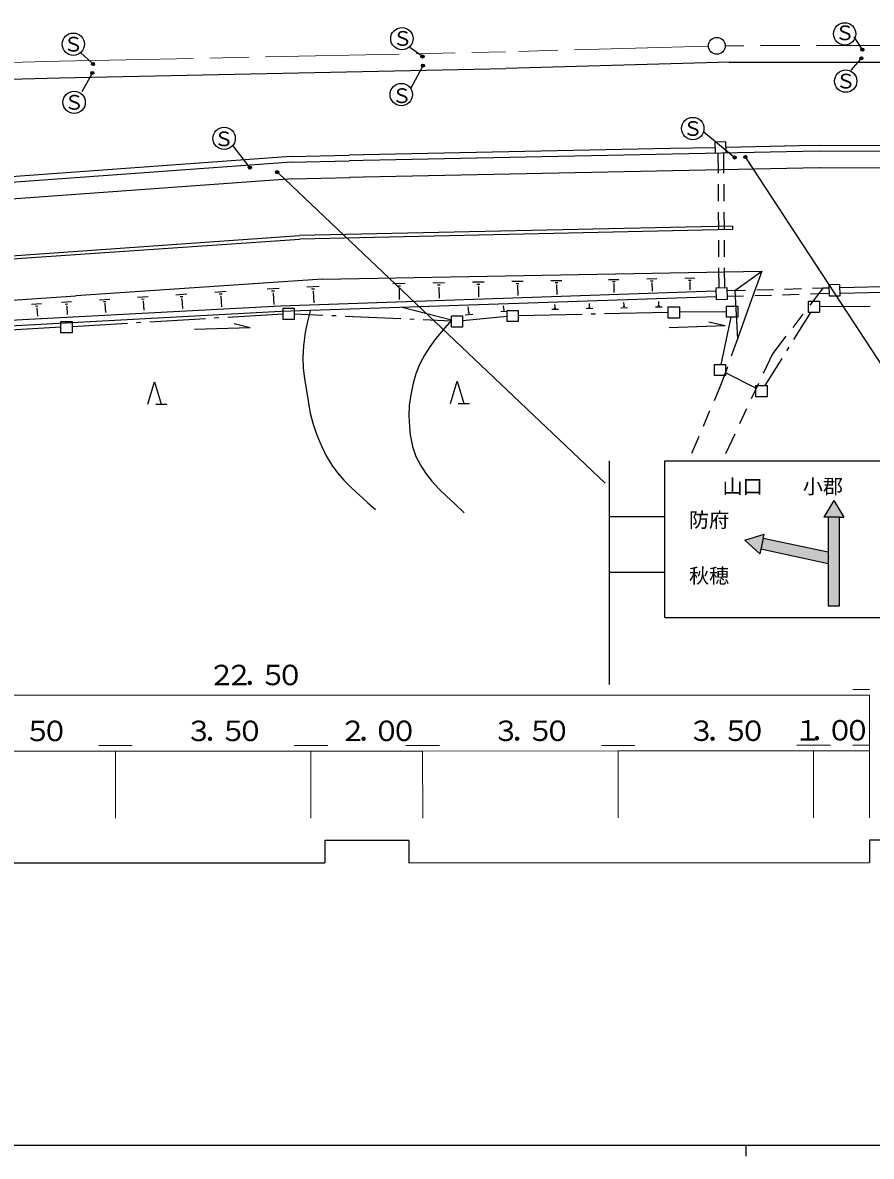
# Model space of a CAD drawing. Units: millimetres, scale not verified. Extents: x 40000 to 680000, y 20000 to 380000.
# Drawn here: x 203154 to 279248, y 204000 to 305624 of the extents above; entities that cross this region are included whole.
import ezdxf
from ezdxf.enums import TextEntityAlignment as Align

# ---------------------------------------------------------------- set-up
doc = ezdxf.new("R2010")
doc.units = ezdxf.units.MM
doc.header["$LTSCALE"] = 1000
doc.linetypes.add('CHAIN', pattern=[18.5, 12, -1.5, 3.5, -1.5])
for name, color, linetype, lineweight in [('M-BGD', 7, 'Continuous', 25), ('M-BMK', 2, 'CHAIN', 13), ('M-BMK-ROW', 30, 'Continuous', 25), ('M-BMK-SRVR', 3, 'Continuous', 25), ('M-STR-HTXT', 7, 'Continuous', 13), ('M-STR-STRC', 7, 'Continuous', 25), ('M-STR-STRD', 7, 'Continuous', 25), ('M-TTL-BAND', 7, 'Continuous', 25)]:
    doc.layers.add(name, color=color, linetype=linetype, lineweight=lineweight)
doc.styles.add('ＭＳ ゴシック', font='')
doc.styles.get('ＭＳ ゴシック').set_extended_font_data('MS Gothic')

msp = doc.modelspace()

# ---------------------------------------------------------------- hatches: boundary and pattern name
at = {"layer": 'M-STR-STRC'}
for points in [[(275890, 262799), (276792, 261297), (276397, 261296), (276393, 253334), (275392, 253334), (275437, 261296), (274989, 261296)], [(267919, 259231), (269625, 259756), (269541, 259392), (275343, 258161), (275391, 257065), (269342, 258468), (269204, 258062)]]:
    msp.add_hatch(color=256, dxfattribs=at).paths.add_polyline_path(points)

# ---------------------------------------------------------------- linework, layer by layer
at = {"layer": 'M-BGD'}
for p, q in [((266216, 294935), (265215, 294915)), ((265215, 294915), (265235, 293913)), ((266237, 293934), (266216, 294935)), ((227237, 293623), (232425, 293754)), ((233697, 293775), (232425, 293754)), ((255450, 294221), (233687, 293775)), ((274569, 294106), (233697, 293274)), ((261249, 294333), (255450, 294221)), ((265225, 294414), (261249, 294333)), ((265496, 293934), (265506, 292134)), ((265996, 293934), (266007, 292134)), ((272767, 294576), (266227, 294434)), ((274559, 294607), (272767, 294576)), ((299287, 294023), (274569, 294106)), ((299287, 294524), (274579, 294607)), ((227207, 293623), (193636, 291190)), ((227247, 293132), (193666, 290689)), ((227247, 293132), (232435, 293254)), ((233697, 293274), (232435, 293254)), ((227288, 291630), (232476, 291751)), ((233707, 291772), (232445, 291751)), ((274600, 292604), (233727, 291772)), ((301701, 292511), (274570, 292604)), ((227358, 291630), (193777, 289187)), ((265513, 291134), (265522, 289634)), ((266013, 291134), (266022, 289634)), ((265528, 288634), (265537, 287134)), ((266028, 288634), (266038, 287134)), ((266799, 287374), (227990, 286532)), ((266809, 287073), (228000, 286232)), ((266799, 287374), (266809, 287073)), ((196202, 284320), (227990, 286532)), ((196222, 284030), (228010, 286232)), ((265543, 286134), (265552, 284634)), ((266044, 286134), (266053, 284634)), ((265558, 283634), (265569, 281835)), ((266059, 283634), (266070, 281835)), ((230034, 282627), (207911, 281138)), ((230034, 282627), (269434, 283358)), ((250526, 282502), (251497, 282522)), ((255674, 282603), (256615, 282614)), ((259109, 282665), (260020, 282685)), ((262524, 282726), (263415, 282746)), ((262865, 282555), (263085, 282555)), ((267021, 281605), (269434, 283358)), ((269434, 283358), (268514, 280804)), ((220380, 281472), (221401, 281543)), ((225067, 281774), (226138, 281824)), ((225478, 281584), (225748, 281594)), ((265319, 281544), (226279, 280222)), ((228642, 281955), (229734, 282006)), ((229063, 281755), (229333, 281775)), ((229173, 281545), (229243, 281545)), ((229213, 281545), (229264, 280503)), ((236354, 282248), (237436, 282268)), ((236765, 282038), (237035, 282038)), ((236875, 281817), (236945, 281817)), ((236905, 281817), (236925, 280796)), ((239940, 282309), (240991, 282329)), ((240340, 282109), (240601, 282109)), ((240440, 281898), (240511, 281898)), ((240480, 281898), (240491, 280917)), ((243495, 282380), (244527, 282390)), ((243886, 282180), (244146, 282180)), ((243986, 281969), (244046, 281969)), ((244016, 281969), (244036, 281038)), ((247020, 282441), (248022, 282461)), ((247401, 282251), (247651, 282251)), ((247501, 282050), (247561, 282050)), ((247531, 282050), (247552, 281159)), ((250896, 282322), (251137, 282322)), ((250987, 282121), (251047, 282121)), ((251017, 282121), (251037, 281270)), ((256034, 282423), (256265, 282423)), ((256124, 282233), (256174, 282233)), ((256154, 282233), (256165, 281442)), ((259459, 282484), (259690, 282494)), ((259550, 282304), (259600, 282304)), ((259570, 282304), (259590, 281553)), ((262945, 282385), (263005, 282385)), ((262975, 282385), (262985, 281664)), ((266310, 281845), (265309, 281815)), ((265309, 281815), (265349, 280813)), ((266350, 280844), (266310, 281845)), ((267021, 281605), (266320, 281575)), ((267021, 281605), (267979, 281636)), ((267021, 281605), (267243, 277268)), ((268978, 281667), (270478, 281715)), ((271477, 281747), (272976, 281795)), ((274933, 281858), (273724, 280288)), ((273976, 281827), (274933, 281858)), ((274933, 281858), (275434, 281868)), ((276436, 282148), (275434, 282128)), ((275434, 282128), (275454, 281127)), ((276436, 281888), (294073, 282243)), ((276456, 281147), (276436, 282148)), ((276446, 281387), (294083, 281743)), ((184275, 279489), (207911, 281138)), ((206629, 280557), (207530, 280617)), ((210034, 280778), (210955, 280839)), ((210395, 280618), (210625, 280638)), ((213459, 281010), (214401, 281070)), ((213820, 280849), (214060, 280860)), ((213920, 280669), (213980, 280669)), ((213950, 280669), (214010, 279858)), ((216894, 281241), (217876, 281311)), ((217275, 281071), (217525, 281091)), ((217385, 280880), (217445, 280891)), ((217415, 280880), (217476, 280009)), ((220780, 281302), (221031, 281312)), ((220891, 281102), (220951, 281102)), ((220921, 281102), (220981, 280150)), ((225588, 281373), (225658, 281373)), ((225628, 281373), (225678, 280352)), ((265339, 281044), (226299, 279721)), ((257076, 280290), (257066, 280551)), ((260191, 280371), (260181, 280642)), ((265349, 280813), (266350, 280844)), ((267041, 281104), (266340, 281074)), ((267041, 281104), (267794, 281129)), ((268514, 280804), (267243, 277268)), ((268793, 281161), (270292, 281209)), ((271292, 281242), (272791, 281290)), ((273791, 281322), (274543, 281347)), ((274543, 281347), (275444, 281367)), ((275454, 281127), (276456, 281147)), ((226309, 279721), (181161, 277325)), ((226279, 280222), (181201, 277826)), ((203955, 280376), (204846, 280436)), ((204305, 280216), (204526, 280236)), ((204396, 280046), (204456, 280046)), ((204426, 280046), (204476, 279315)), ((206979, 280397), (207200, 280407)), ((207070, 280217), (207130, 280227)), ((207100, 280217), (207150, 279466)), ((210485, 280438), (210545, 280448)), ((210515, 280438), (210575, 279657)), ((228933, 279802), (228653, 278720)), ((241603, 278964), (237186, 280085)), ((243516, 279475), (242825, 279415)), ((243245, 279585), (243065, 279575)), ((243145, 279716), (243105, 280146)), ((243165, 279726), (243125, 279716)), ((246610, 279747), (246020, 279696)), ((246380, 279847), (246230, 279837)), ((246290, 279967), (246270, 280237)), ((246310, 279967), (246270, 279957)), ((251187, 279918), (250597, 279908)), ((250957, 280028), (250817, 280028)), ((250907, 280148), (250867, 280138)), ((250887, 280148), (250877, 280369)), ((254282, 279989), (253681, 279979)), ((254052, 280099), (253902, 280099)), ((253992, 280219), (253962, 280219)), ((253972, 280219), (253972, 280460)), ((257387, 280060), (256776, 280040)), ((257157, 280170), (257006, 280170)), ((257096, 280290), (257056, 280290)), ((260502, 280131), (259881, 280111)), ((260261, 280241), (260111, 280241)), ((260201, 280371), (260171, 280361)), ((273113, 279496), (272198, 278308)), ((222103, 278658), (223566, 278308)), ((228653, 278720), (228483, 277839)), ((241603, 278964), (240862, 278083)), ((261133, 278308), (266141, 278470)), ((264668, 278820), (266141, 278470)), ((218558, 278147), (223566, 278308)), ((228483, 277839), (228363, 276897)), ((240862, 278083), (240211, 277301)), ((271587, 277516), (270378, 275947)), ((228333, 276667), (228283, 275595)), ((228363, 276897), (228333, 276667)), ((239651, 276560), (239170, 275829)), ((240211, 277301), (239651, 276560)), ((267243, 277268), (266687, 275726)), ((228283, 275595), (228314, 274644)), ((239170, 275829), (238760, 275037)), ((270378, 275947), (269547, 274179)), ((228314, 274644), (228414, 273733)), ((238760, 275037), (238419, 274136)), ((266348, 274785), (265792, 273242)), ((214383, 271425), (214984, 273428)), ((214984, 273428), (215585, 271425)), ((228414, 273733), (228565, 272791)), ((238419, 274136), (238179, 273294)), ((241515, 271483), (242115, 273486)), ((242115, 273486), (242717, 271483)), ((228565, 272791), (228745, 271740)), ((238179, 273294), (237959, 272253)), ((265792, 273242), (265146, 271736)), ((269121, 273274), (268483, 271916)), ((215084, 271425), (216086, 271426)), ((228745, 271740), (228755, 271669)), ((228755, 271669), (228946, 270628)), ((237959, 272253), (237819, 271311)), ((242216, 271483), (243217, 271483)), ((228946, 270628), (229176, 269717)), ((237819, 271311), (237779, 270390)), ((237779, 270390), (237830, 269418)), ((264752, 270817), (264161, 269438)), ((268058, 271011), (267420, 269654)), ((229176, 269717), (229477, 268835)), ((237830, 269418), (237910, 268667)), ((229477, 268835), (229868, 267864)), ((237910, 268667), (238121, 267646)), ((263767, 268519), (263122, 267013)), ((266995, 268748), (266164, 266980)), ((229868, 267864), (229918, 267754)), ((229918, 267754), (230379, 266792)), ((238121, 267646), (238421, 266744)), ((230379, 266792), (230870, 265971)), ((238421, 266744), (238812, 265943)), ((230870, 265971), (231391, 265260)), ((231391, 265260), (231962, 264599)), ((238812, 265943), (239293, 265202)), ((231962, 264599), (232603, 263969)), ((239293, 265202), (239844, 264521)), ((239844, 264521), (240475, 263851)), ((232603, 263969), (233315, 263308)), ((233315, 263308), (234116, 262587)), ((240475, 263851), (241167, 263180)), ((234116, 262587), (234777, 261986)), ((241167, 263180), (241908, 262479)), ((241908, 262479), (242709, 261728)), ((242709, 261728), (242749, 261688)), ((237770, 232322), (230258, 232319)), ((230258, 232319), (230259, 230316)), ((237770, 232322), (237770, 230318)), ((280085, 232333), (279083, 232333)), ((279083, 232333), (279083, 231832)), ((279083, 231832), (279084, 230330)), ((188945, 230305), (230259, 230316)), ((237770, 230318), (279084, 230330))]:
    msp.add_line(p, q, dxfattribs=at)
at = {"layer": 'M-BMK'}
for p, q in [((206433, 302170), (246444, 303012)), ((264642, 303528), (246444, 303012)), ((286325, 303604), (266144, 303558)), ((206433, 302170), (165931, 301168))]:
    msp.add_line(p, q, dxfattribs=at)
at = {"layer": 'M-BMK-ROW'}
for p, q in [((273612, 280645), (274613, 280646)), ((273612, 279644), (273612, 280645)), ((274613, 280646), (274613, 279644)), ((226510, 279501), (221537, 279202)), ((226510, 279030), (226510, 280032)), ((226510, 280032), (227511, 280032)), ((227511, 280032), (227511, 279030)), ((230062, 279386), (227511, 279501)), ((246591, 278825), (246590, 279827)), ((246590, 279827), (247592, 279827)), ((247592, 279827), (247592, 278826)), ((254517, 279493), (254117, 279484)), ((261043, 279640), (255317, 279511)), ((261043, 279150), (261042, 280151)), ((261042, 280151), (262044, 280151)), ((262044, 280151), (262044, 279150)), ((266271, 279702), (262044, 279661)), ((266271, 279211), (266270, 280213)), ((266270, 280213), (267272, 280213)), ((267272, 280213), (267272, 279211)), ((273792, 279644), (272279, 277217)), ((274613, 279644), (273612, 279644)), ((279147, 280179), (274613, 280145)), ((206579, 278834), (207581, 278835)), ((206580, 277833), (206579, 278834)), ((207581, 278835), (207581, 277833)), ((212553, 278663), (207581, 278364)), ((213751, 278735), (213352, 278711)), ((219541, 279082), (214550, 278783)), ((220739, 279154), (220339, 279130)), ((227511, 279030), (226510, 279030)), ((231260, 279332), (230861, 279350)), ((237055, 279070), (232060, 279295)), ((238253, 279015), (237854, 279033)), ((241603, 278864), (239053, 278979)), ((241603, 278343), (241603, 279345)), ((241603, 279345), (242604, 279345)), ((242604, 279345), (242605, 278343)), ((246591, 279276), (242605, 278894)), ((247592, 278826), (246591, 278825)), ((253318, 279466), (247592, 279336)), ((262044, 279150), (261043, 279150)), ((265791, 274995), (266671, 279211)), ((267272, 279211), (266271, 279211)), ((206579, 278314), (201548, 278037)), ((207581, 277833), (206580, 277833)), ((242605, 278343), (241603, 278343)), ((271856, 276538), (271644, 276199)), ((271221, 275520), (269708, 273093)), ((265180, 274994), (266182, 274995)), ((265180, 273993), (265180, 274994)), ((266182, 274995), (266182, 273993)), ((266182, 273993), (265180, 273993)), ((268897, 272852), (266182, 274234)), ((268896, 273092), (269898, 273093)), ((268897, 272091), (268896, 273092)), ((269898, 273093), (269898, 272091)), ((269898, 272091), (268897, 272091))]:
    msp.add_line(p, q, dxfattribs=at)
at = {"layer": 'M-BMK-SRVR'}
msp.add_circle((265393, 303548), 751, dxfattribs=at)
at = {"layer": 'M-STR-HTXT'}
for p, q in [((166407, 245322), (279080, 245353)), ((279079, 245853), (277577, 245853)), ((279080, 245353), (279083, 234336)), ((193950, 240322), (211477, 240327)), ((211477, 240827), (209975, 240827)), ((211477, 240827), (212979, 240828)), ((211477, 240327), (229004, 240331)), ((211477, 240327), (211479, 234317)), ((229004, 240832), (227502, 240832)), ((229004, 240832), (230506, 240833)), ((229004, 240331), (239019, 240334)), ((229004, 240331), (229006, 234322)), ((239019, 240835), (237517, 240835)), ((239019, 240835), (240522, 240835)), ((239019, 240334), (256546, 240339)), ((239019, 240334), (239021, 234325)), ((256546, 240840), (255044, 240839)), ((256546, 240840), (258049, 240840)), ((256546, 240339), (274073, 240344)), ((256546, 240339), (256548, 234330)), ((274073, 240844), (272571, 240844)), ((274073, 240844), (275575, 240845)), ((274073, 240344), (279101, 240345)), ((274073, 240344), (274075, 234334)), ((279101, 240846), (277599, 240845))]:
    msp.add_line(p, q, dxfattribs=at)
at = {"layer": 'M-STR-STRC'}
for p, q in [((278363, 303341), (277701, 304343)), ((209357, 302011), (208366, 302922)), ((238882, 302680), (237871, 303401)), ((278413, 303171), (278483, 303251)), ((209437, 301881), (209508, 301951)), ((238973, 302550), (239043, 302620)), ((278253, 302320), (277402, 301368)), ((278313, 302390), (278383, 302460)), ((209328, 300979), (208447, 299416)), ((209358, 301079), (209428, 301149)), ((238973, 301628), (237932, 299685)), ((239013, 301728), (239083, 301798)), ((266868, 293623), (264233, 295796)), ((223431, 292750), (222019, 294573)), ((266948, 293493), (267028, 293563)), ((267929, 293534), (268000, 293604)), ((268040, 293443), (291515, 257545)), ((223492, 292590), (223562, 292660)), ((225945, 292190), (226015, 292260)), ((226086, 292120), (255368, 264355)), ((255728, 266339), (255734, 246308)), ((260736, 266340), (280766, 266345)), ((260740, 252308), (260736, 266340)), ((275890, 262799), (274989, 261296)), ((275890, 262799), (276792, 261297)), ((260737, 261332), (255729, 261331)), ((275390, 261296), (274989, 261296)), ((276391, 261296), (275390, 261296)), ((275390, 261296), (275392, 253334)), ((276391, 261296), (276792, 261297)), ((276393, 253334), (276391, 261296)), ((267919, 259231), (269631, 259782)), ((267919, 259231), (269251, 258019)), ((269541, 259392), (269331, 258420)), ((269541, 259392), (269631, 259782)), ((275390, 258151), (269541, 259392)), ((269331, 258420), (269251, 258019)), ((275391, 257120), (269331, 258420)), ((260738, 256325), (255731, 256323)), ((275392, 253334), (276393, 253334)), ((260740, 252308), (280770, 252314))]:
    msp.add_line(p, q, dxfattribs=at)
for centre, radius in [((237159, 304192), 1002), ((276860, 304623), 1002), ((207694, 303693), 1002), ((278443, 303211), 140), ((278443, 303211), 110), ((278443, 303211), 80.1), ((278443, 303211), 50.1), ((278443, 303211), 20), ((209467, 301911), 140), ((209467, 301911), 110), ((209467, 301911), 80.1), ((209467, 301911), 50.1), ((209467, 301911), 20), ((239003, 302590), 140), ((239003, 302590), 110), ((239043, 301768), 140), ((239003, 302590), 80.1), ((239043, 301768), 110), ((239003, 302590), 50.1), ((239043, 301768), 80.1), ((239003, 302590), 20), ((278353, 302430), 140), ((278353, 302430), 110), ((278353, 302430), 80.1), ((278353, 302430), 50.1), ((278353, 302430), 20), ((209398, 301109), 140), ((209398, 301109), 110), ((209398, 301109), 80.1), ((209398, 301109), 50.1), ((209398, 301109), 20), ((239043, 301768), 50.1), ((239043, 301768), 20), ((276951, 300387), 1002), ((237101, 299184), 1002), ((207766, 298485), 1002), ((263242, 296136), 1002), ((221217, 295254), 1002), ((267959, 293574), 140), ((223522, 292630), 140), ((223522, 292630), 110), ((223522, 292630), 80.1), ((223522, 292630), 50.1), ((266988, 293533), 140), ((266988, 293533), 110), ((266988, 293533), 80.1), ((266988, 293533), 50.1), ((266988, 293533), 20), ((267959, 293574), 110), ((267959, 293574), 80.1), ((267959, 293574), 50.1), ((267959, 293574), 20), ((223522, 292630), 20), ((225975, 292220), 140), ((225975, 292220), 110), ((225975, 292220), 80.1), ((225975, 292220), 50.1), ((225975, 292220), 20)]:
    msp.add_circle(centre, radius, dxfattribs=at)
at = {"layer": 'M-STR-STRD'}
for p, q in [((266555, 302086), (246484, 301510)), ((266515, 302086), (286325, 302102)), ((206463, 300668), (246484, 301510)), ((166212, 299665), (206463, 300668))]:
    msp.add_line(p, q, dxfattribs=at)
at = {"layer": 'M-TTL-BAND'}
for p, q in [((40000, 205000), (579000, 205000)), ((268000, 205000), (268000, 204000))]:
    msp.add_line(p, q, dxfattribs=at)

# ---------------------------------------------------------------- texts
at = {"layer": 'M-STR-HTXT', "style": 'ＭＳ ゴシック'}
for s, rotation, p in [('２', 0.016, (219751, 245679)), ('２', 0.016, (221313, 245679)), ('５', 0.016, (224368, 245680)), ('０', 0.016, (225890, 245681)), ('．', 0.016, (222916, 245680)), ('５', 0.016, (203267, 240667)), ('０', 0.016, (204799, 240667)), ('３', 0.016, (217709, 240671)), ('５', 0.016, (220794, 240671)), ('０', 0.016, (222326, 240672)), ('２', 0.016, (231520, 240674)), ('０', 0.016, (234525, 240675)), ('０', 0.016, (236097, 240676)), ('３', 0.016, (245251, 240678)), ('５', 0.016, (248336, 240679)), ('０', 0.016, (249868, 240679)), ('３', 0.016, (262778, 240683)), ('５', 0.016, (265863, 240684)), ('０', 0.016, (267395, 240684)), ('１', 359.983, (272293, 240725)), ('０', 359.983, (275187, 240726)), ('０', 359.983, (276750, 240727)), ('．', 0.016, (219352, 240671)), ('．', 0.016, (233123, 240675)), ('．', 0.016, (246894, 240679)), ('．', 0.016, (264421, 240683)), ('．', 359.983, (273775, 240726))]:
    msp.add_text(s, height=1833, rotation=rotation, dxfattribs=at).set_placement(p, align=Align.BOTTOM_LEFT)
at = {"layer": 'M-STR-STRC', "style": 'ＭＳ ゴシック'}
for p in [(237216, 304212), (276870, 304715), (207694, 303693), (276951, 300387), (207766, 298485), (237147, 299080), (263242, 296136), (221187, 295208)]:
    msp.add_text('Ｓ', height=1320, rotation=0.016, dxfattribs=at).set_placement(p, align=Align.MIDDLE_CENTER)
for s, p in [('山口\u3000\u3000小郡', (265905, 262996)), ('防府', (262901, 259991)), ('秋穂', (262902, 254983))]:
    msp.add_text(s, height=1320, rotation=0.016, dxfattribs=at).set_placement(p, align=Align.BOTTOM_LEFT)

doc.saveas('drawing.dxf')
